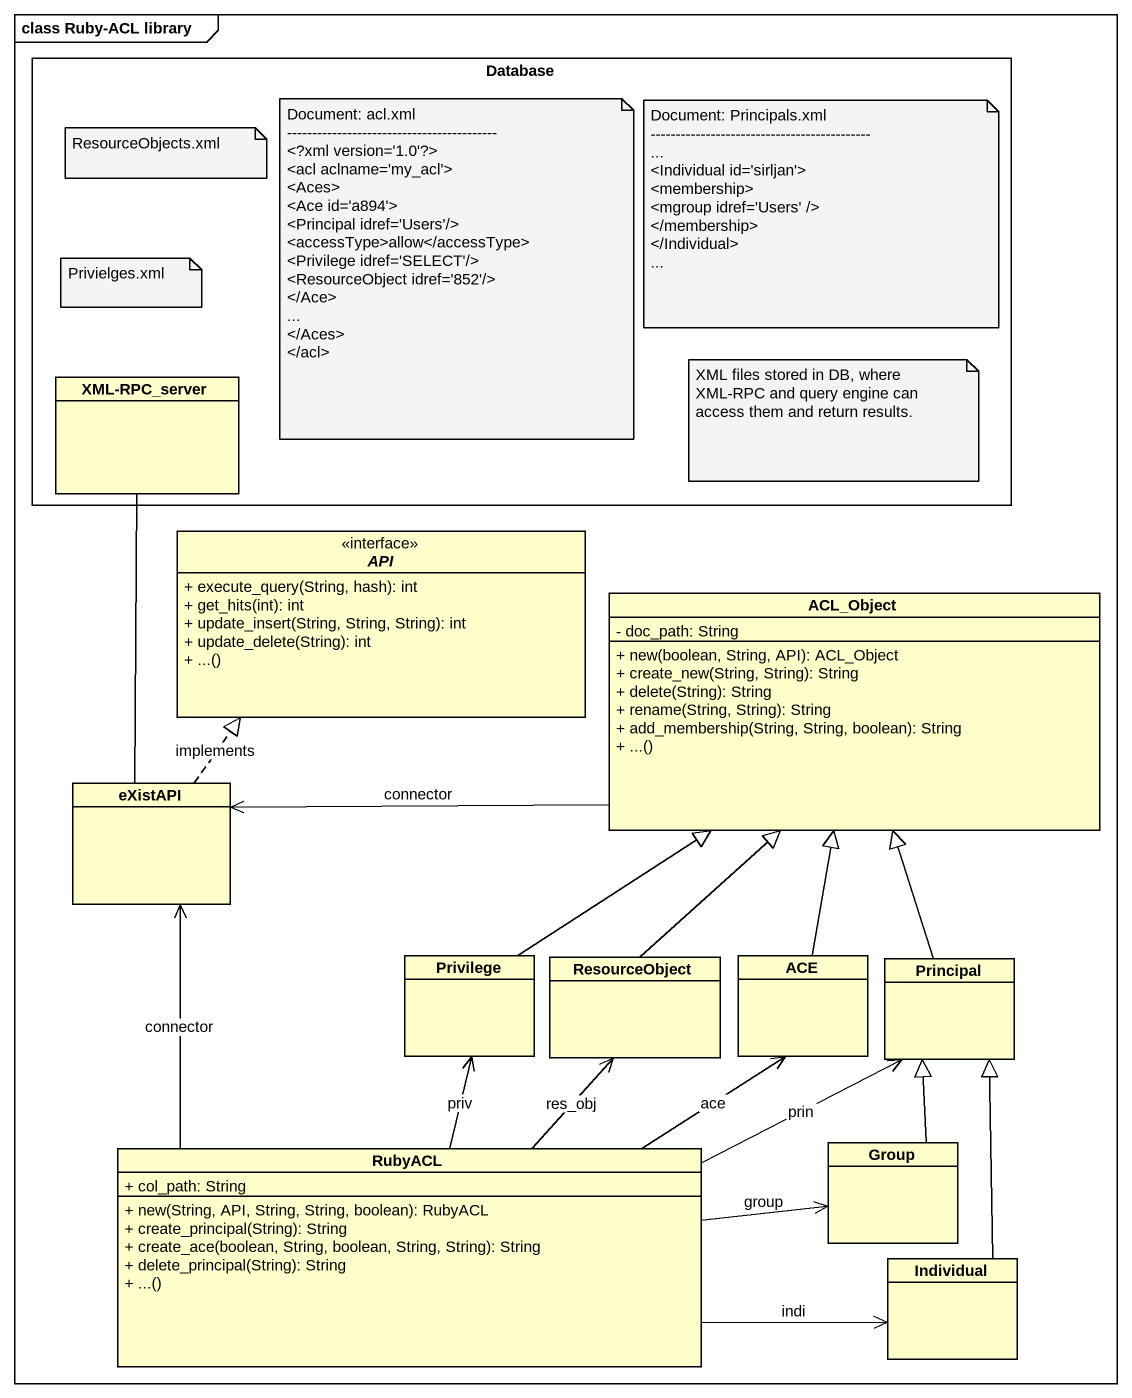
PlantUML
@startuml
mainframe class Ruby-ACL library
hide circle
hide empty members
skinparam classAttributeIconSize 0
rectangle "Database" as Database_ {
  class "XML-RPC_server" as XML_RPC_server
}
interface API <<interface>> {
  + execute_query(String, hash): int
  + get_hits(int): int
  + update_insert(String, String, String): int
  + update_delete(String): int
  + ...()
}
class ACL_Object {
  - doc_path: String
  + new(boolean, String, API): ACL_Object
  + create_new(String, String): String
  + delete(String): String
  + rename(String, String): String
  + add_membership(String, String, boolean): String
  + ...()
}
class eXistAPI
class Privilege
class ResourceObject
class ACE
class Principal
class RubyACL {
  + col_path: String
  + new(String, API, String, String, boolean): RubyACL
  + create_principal(String): String
  + create_ace(boolean, String, boolean, String, String): String
  + delete_principal(String): String
  + ...()
}
class "Group" as Group_
class Individual
XML_RPC_server -- eXistAPI
ACL_Object -left-> eXistAPI : connector
eXistAPI .up.|> API : implements
Privilege -up-|> ACL_Object
ResourceObject -up-|> ACL_Object
ACE -up-|> ACL_Object
Principal -up-|> ACL_Object
RubyACL -up-> eXistAPI : connector
RubyACL -up-> Privilege : priv
RubyACL -up-> ResourceObject : res_obj
RubyACL -up-> ACE : ace
RubyACL -right-> Principal : prin
RubyACL -right-> Group_ : group
RubyACL -right-> Individual : indi
Group_ -up-|> Principal
Individual -up-|> Principal
note as N1
  ResourceObjects.xml
end note
note as N2
  Document: acl.xml
  ~--~--~--~--~--~--~--~--~--~--~--~--~--~--~--~--~--~--~--~--~--
  <?xml version='1.0'?>
  <acl aclname='my_acl'>
  <Aces>
  <Ace id='a894'>
  <Principal idref='Users'/>
  <accessType>allow</accessType>
  <Privilege idref='SELECT'/>
  <ResourceObject idref='852'/>
  </Ace>
  ~...
  </Aces>
  </acl>
end note
note as N3
  Document: Principals.xml
  ~--~--~--~--~--~--~--~--~--~--~--~--~--~--~--~--~--~--~--~--~--~--
  ~...
  <Individual id='sirljan'>
  <membership>
  <mgroup idref='Users' />
  </membership>
  </Individual>
  ~...
end note
note as N4
  Privielges.xml
end note
note as N5
  XML files stored in DB, where XML-RPC and query engine can access them and return results.
end note
@enduml
